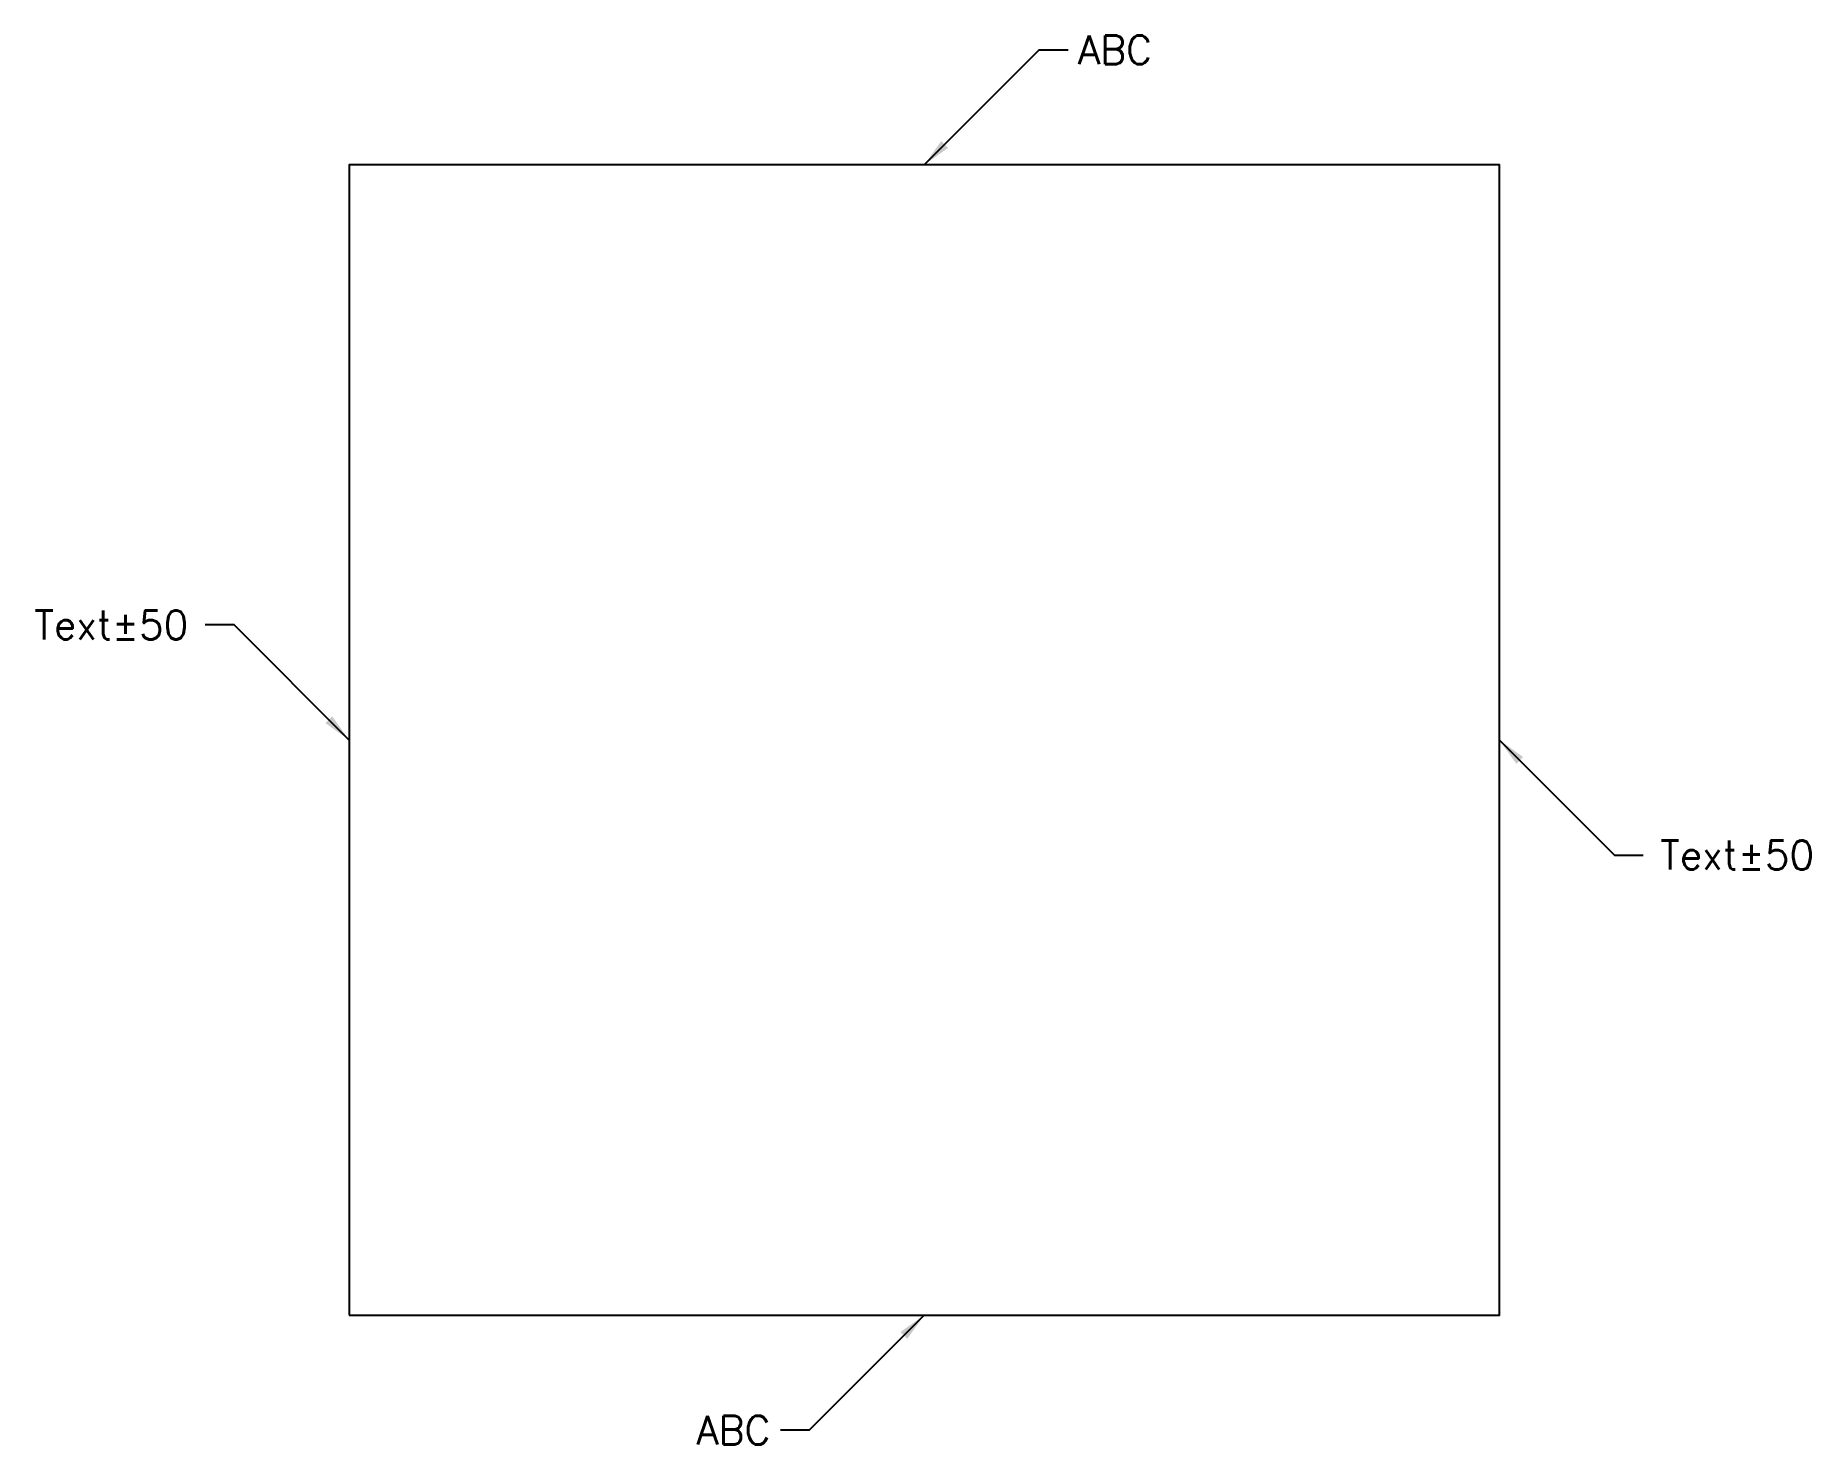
# Model space of a CAD drawing. Extents: x -27 to 127, y -11 to 111.
import ezdxf
from ezdxf.enums import TextEntityAlignment as Align

# ---------------------------------------------------------------- set-up
doc = ezdxf.new("R2010")
doc.units = 0
doc.layers.get('0').update_dxf_attribs({"linetype": 'CONTINUOUS'})
doc.layers.add('Dimension', color=94, linetype='CONTINUOUS')
doc.styles.get("Standard").update_dxf_attribs({"font": 'SIMPLEX'})

# ---------------------------------------------------------------- blocks, each defined once
blk = doc.blocks.new('*D1')
at = {"layer": 'Dimension'}
blk.add_lwpolyline([(0, 50), (-10, 60), (-12.5, 60)], dxfattribs=at)
blk.add_solid([(-1.473139, 52.062395), (-2.062395, 51.473139), (0, 50)], dxfattribs=at)
blk.add_text('Text±50', height=2.5, dxfattribs=at).set_placement((-20.675, 60), align=Align.MIDDLE_CENTER)
blk = doc.blocks.new('*D2')
at = {"layer": 'Dimension'}
blk.add_lwpolyline([(100, 50), (110, 40), (112.5, 40)], dxfattribs=at)
blk.add_solid([(101.473139, 47.937605), (102.062395, 48.526861), (100, 50)], dxfattribs=at)
blk.add_text('Text±50', height=2.5, dxfattribs=at).set_placement((120.675, 40), align=Align.MIDDLE_CENTER)
blk = doc.blocks.new('*D3')
at = {"layer": 'Dimension'}
blk.add_lwpolyline([(50, 0), (40, -10), (37.5, -10)], dxfattribs=at)
blk.add_solid([(47.937605, -1.473139), (48.526861, -2.062395), (50, 0)], dxfattribs=at)
blk.add_text('ABC', height=2.5, dxfattribs=at).set_placement((33.4125, -10), align=Align.MIDDLE_CENTER)
blk = doc.blocks.new('*D4')
at = {"layer": 'Dimension'}
blk.add_lwpolyline([(50, 100), (60, 110), (62.5, 110)], dxfattribs=at)
blk.add_solid([(52.062395, 101.473139), (51.473139, 102.062395), (50, 100)], dxfattribs=at)
blk.add_text('ABC', height=2.5, dxfattribs=at).set_placement((66.5875, 110), align=Align.MIDDLE_CENTER)

msp = doc.modelspace()

# ---------------------------------------------------------------- linework, layer by layer
msp.add_lwpolyline([(0, 0), (100, 0), (100, 100), (0, 100)], close=True)

# ---------------------------------------------------------------- block references
at = {"layer": 'Dimension'}
for name in ['*D4', '*D1', '*D2', '*D3']:
    msp.add_blockref(name, (0, 0), dxfattribs=at)

doc.saveas('drawing.dxf')
